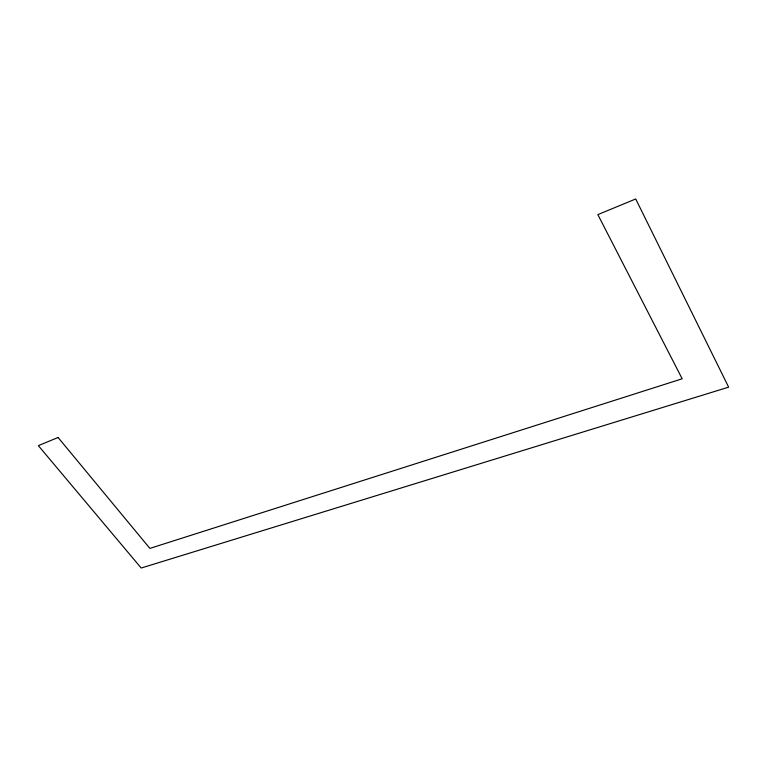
<?xml version="1.0" encoding="UTF-8"?>
<svg xmlns="http://www.w3.org/2000/svg" width="767" height="767" viewBox="0 0 767 767"><rect width="100%" height="100%" fill="white"/><g stroke="black" fill="none" stroke-linecap="round" stroke-linejoin="round"><path stroke-width="1.15" d="M58.091 437.487L38.35 445.637L141.195 568.031L728.65 387.153L635.718 198.969L597.848 214.607L682.179 378.793L149.881 548.405L58.091 437.487"/></g></svg>
